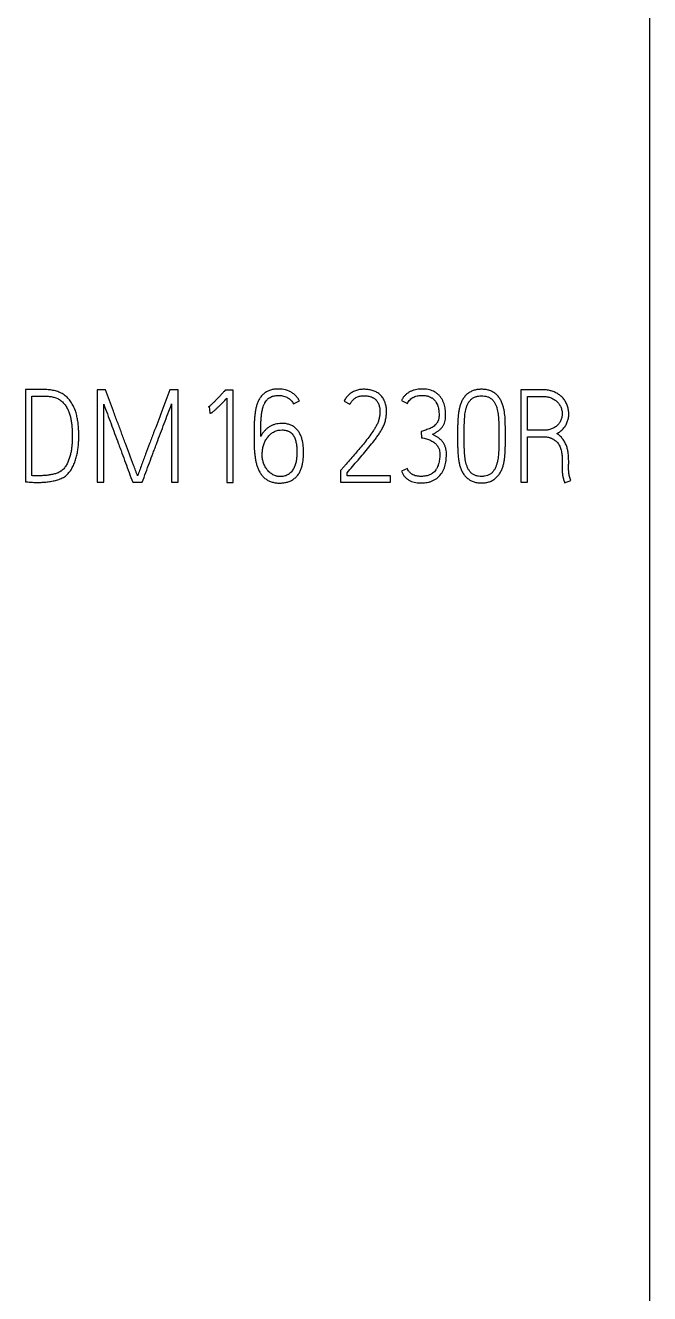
# Model space of a CAD drawing. Extents: x 0 to 420, y 0 to 297.
# Drawn here: x 147.18 to 160.67, y 183.81 to 211.23 of the extents above; entities that cross this region are included whole.
import ezdxf

# ---------------------------------------------------------------- set-up
doc = ezdxf.new("R2010")
doc.units = 0
doc.header["$LTSCALE"] = 23.1
doc.layers.add('10000_FRONT', color=7, linetype='CONTINUOUS')
doc.layers.add('10500_FRONT_LABELING', color=7, linetype='CONTINUOUS')

msp = doc.modelspace()

# ---------------------------------------------------------------- linework, layer by layer
at = {"layer": '10000_FRONT', "color": 7, "linetype": 'CONTINUOUS'}
msp.add_line((160.667, 238.654), (160.667, 148.654), dxfattribs=at)
at = {"layer": '10500_FRONT_LABELING', "color": 7, "linetype": 'CONTINUOUS'}
for p, q in [((147.484, 203.362), (147.175, 203.359)), ((147.175, 203.359), (147.175, 201.367)), ((147.318, 201.498), (147.318, 203.218)), ((147.318, 203.218), (147.54, 203.218)), ((148.728, 203.354), (148.728, 201.354)), ((148.907, 203.354), (148.728, 203.354)), ((150.479, 203.354), (150.297, 203.354)), ((150.479, 201.354), (150.479, 203.354)), ((151.49, 203.342), (151.47, 203.32)), ((151.667, 203.342), (151.49, 203.342)), ((151.667, 201.351), (151.667, 203.342)), ((157.883, 203.354), (157.883, 201.354)), ((158.349, 203.354), (157.883, 203.354)), ((158.026, 202.48), (158.026, 203.212)), ((158.026, 203.212), (158.349, 203.212)), ((148.87, 201.354), (148.87, 203.043)), ((150.336, 203.048), (150.336, 201.354)), ((151.134, 202.985), (151.151, 202.99)), ((151.151, 202.99), (151.159, 202.849)), ((151.526, 203.17), (151.526, 201.351)), ((152.969, 203.048), (153.098, 203.115)), ((154.065, 203.107), (154.191, 203.043)), ((155.303, 203.121), (155.432, 203.057)), ((152.723, 202.627), (152.672, 202.624)), ((152.684, 202.483), (152.728, 202.485)), ((155.732, 202.455), (155.74, 202.316)), ((156.516, 202.366), (156.516, 202.336)), ((156.659, 202.336), (156.659, 202.366)), ((157.41, 202.366), (157.41, 202.336)), ((157.55, 202.336), (157.55, 202.366)), ((158.371, 202.48), (158.026, 202.48)), ((158.026, 201.354), (158.026, 202.338)), ((158.026, 202.338), (158.365, 202.338)), ((158.777, 201.839), (158.777, 201.664)), ((154.006, 201.628), (153.989, 201.609)), ((153.989, 201.609), (153.989, 201.354)), ((154.129, 201.492), (154.129, 201.559)), ((155.432, 201.65), (155.303, 201.592)), ((158.777, 201.664), (158.774, 201.639)), ((158.917, 201.756), (158.917, 201.811)), ((148.728, 201.354), (148.87, 201.354)), ((149.495, 201.354), (149.7, 201.354)), ((150.336, 201.354), (150.479, 201.354)), ((151.526, 201.351), (151.667, 201.351)), ((153.989, 201.354), (155.065, 201.354)), ((155.065, 201.492), (154.129, 201.492)), ((155.065, 201.354), (155.065, 201.492)), ((157.883, 201.354), (158.026, 201.354)), ((158.83, 201.34), (158.962, 201.39))]:
    msp.add_line(p, q, dxfattribs=at)
for points, knots in [([(147.175, 201.367), (147.193, 201.366), (147.21, 201.364), (147.245, 201.361), (147.263, 201.359), (147.297, 201.356), (147.315, 201.355), (147.35, 201.353), (147.367, 201.352), (147.419, 201.351), (147.454, 201.35), (147.506, 201.352), (147.523, 201.353), (147.558, 201.355), (147.575, 201.356), (147.627, 201.36), (147.661, 201.364), (147.73, 201.374), (147.765, 201.38), (147.816, 201.391), (147.833, 201.395), (147.867, 201.405), (147.884, 201.41), (147.917, 201.422), (147.934, 201.429), (147.966, 201.443), (147.981, 201.451), (148.012, 201.469), (148.027, 201.479), (148.055, 201.5), (148.068, 201.512), (148.106, 201.548), (148.128, 201.575), (148.158, 201.619), (148.168, 201.634), (148.186, 201.664), (148.194, 201.679), (148.218, 201.726), (148.232, 201.758), (148.256, 201.824), (148.267, 201.858), (148.285, 201.925), (148.293, 201.959), (148.306, 202.028), (148.311, 202.062), (148.32, 202.131), (148.323, 202.166), (148.328, 202.236), (148.329, 202.271), (148.33, 202.323), (148.33, 202.341), (148.329, 202.376), (148.329, 202.393), (148.328, 202.446), (148.327, 202.481), (148.323, 202.551), (148.32, 202.586), (148.312, 202.655), (148.307, 202.69), (148.298, 202.741), (148.294, 202.758), (148.286, 202.793), (148.282, 202.81), (148.274, 202.844), (148.269, 202.861), (148.258, 202.895), (148.253, 202.911), (148.24, 202.944), (148.233, 202.961), (148.219, 202.992), (148.203, 203.024), (148.185, 203.054), (148.166, 203.084), (148.156, 203.099), (148.135, 203.127), (148.124, 203.141), (148.1, 203.167), (148.088, 203.179), (148.063, 203.204), (148.05, 203.215), (148.022, 203.237), (148.008, 203.248), (147.963, 203.276), (147.931, 203.291), (147.882, 203.311), (147.866, 203.316), (147.832, 203.327), (147.815, 203.332), (147.78, 203.34), (147.763, 203.343), (147.728, 203.349), (147.711, 203.351), (147.659, 203.356), (147.624, 203.358), (147.571, 203.36), (147.554, 203.361), (147.519, 203.362), (147.501, 203.362), (147.484, 203.362)], [0, 0, 0, 0, 0.015625, 0.015625, 0.03125, 0.03125, 0.046875, 0.046875, 0.0625, 0.0625, 0.09375, 0.09375, 0.109375, 0.109375, 0.125, 0.125, 0.15625, 0.15625, 0.1875, 0.1875, 0.203125, 0.203125, 0.21875, 0.21875, 0.234375, 0.234375, 0.25, 0.25, 0.265625, 0.265625, 0.28125, 0.28125, 0.3125, 0.3125, 0.328125, 0.328125, 0.34375, 0.34375, 0.375, 0.375, 0.40625, 0.40625, 0.4375, 0.4375, 0.46875, 0.46875, 0.5, 0.5, 0.53125, 0.53125, 0.546875, 0.546875, 0.5625, 0.5625, 0.59375, 0.59375, 0.625, 0.625, 0.65625, 0.65625, 0.671875, 0.671875, 0.6875, 0.6875, 0.703125, 0.703125, 0.71875, 0.71875, 0.734375, 0.734375, 0.75, 0.765625, 0.765625, 0.78125, 0.78125, 0.796875, 0.796875, 0.8125, 0.8125, 0.828125, 0.828125, 0.84375, 0.84375, 0.875, 0.875, 0.890625, 0.890625, 0.90625, 0.90625, 0.921875, 0.921875, 0.9375, 0.9375, 0.96875, 0.96875, 0.984375, 0.984375, 1, 1, 1, 1]), ([(147.54, 203.218), (147.568, 203.218), (147.597, 203.217), (147.653, 203.214), (147.682, 203.212), (147.724, 203.207), (147.738, 203.204), (147.766, 203.199), (147.78, 203.196), (147.807, 203.188), (147.821, 203.183), (147.848, 203.173), (147.861, 203.168), (147.887, 203.156), (147.899, 203.149), (147.924, 203.134), (147.936, 203.126), (147.97, 203.1), (147.991, 203.081), (148.019, 203.048), (148.027, 203.037), (148.044, 203.014), (148.052, 203.002), (148.074, 202.965), (148.088, 202.94), (148.111, 202.888), (148.121, 202.861), (148.134, 202.821), (148.138, 202.807), (148.146, 202.779), (148.149, 202.765), (148.159, 202.724), (148.164, 202.696), (148.173, 202.64), (148.176, 202.612), (148.181, 202.556), (148.183, 202.528), (148.186, 202.472), (148.187, 202.443), (148.189, 202.387), (148.19, 202.358), (148.19, 202.302), (148.189, 202.273), (148.187, 202.217), (148.185, 202.189), (148.18, 202.133), (148.177, 202.105), (148.169, 202.049), (148.164, 202.021), (148.152, 201.966), (148.145, 201.938), (148.122, 201.856), (148.102, 201.803), (148.062, 201.727), (148.047, 201.703), (148.014, 201.658), (147.995, 201.637), (147.969, 201.613), (147.963, 201.608), (147.952, 201.599), (147.934, 201.587), (147.916, 201.576), (147.891, 201.563), (147.878, 201.558), (147.851, 201.548), (147.837, 201.544), (147.81, 201.536), (147.796, 201.532), (147.769, 201.526), (147.755, 201.523), (147.714, 201.514), (147.658, 201.505), (147.602, 201.5), (147.559, 201.498), (147.545, 201.497), (147.517, 201.496), (147.503, 201.496), (147.46, 201.495), (147.432, 201.495), (147.389, 201.495), (147.375, 201.495), (147.347, 201.496), (147.333, 201.496), (147.318, 201.498)], [0, 0, 0, 0, 0.03125, 0.03125, 0.0625, 0.0625, 0.078125, 0.078125, 0.09375, 0.09375, 0.109375, 0.109375, 0.125, 0.125, 0.140625, 0.140625, 0.15625, 0.15625, 0.1875, 0.1875, 0.203125, 0.203125, 0.21875, 0.21875, 0.25, 0.25, 0.28125, 0.28125, 0.296875, 0.296875, 0.3125, 0.3125, 0.34375, 0.34375, 0.375, 0.375, 0.40625, 0.40625, 0.4375, 0.4375, 0.46875, 0.46875, 0.5, 0.5, 0.53125, 0.53125, 0.5625, 0.5625, 0.59375, 0.59375, 0.625, 0.625, 0.6875, 0.6875, 0.71875, 0.71875, 0.75, 0.75, 0.757812, 0.757812, 0.765625, 0.78125, 0.78125, 0.796875, 0.796875, 0.8125, 0.8125, 0.828125, 0.828125, 0.84375, 0.84375, 0.875, 0.90625, 0.90625, 0.921875, 0.921875, 0.9375, 0.9375, 0.96875, 0.96875, 0.984375, 0.984375, 1, 1, 1, 1]), ([(149.602, 201.495), (149.593, 201.514), (149.586, 201.533), (149.571, 201.572), (149.563, 201.591), (149.541, 201.649), (149.527, 201.688), (149.483, 201.804), (149.453, 201.881), (149.395, 202.036), (149.366, 202.113), (149.323, 202.229), (149.309, 202.268), (149.281, 202.346), (149.267, 202.385), (149.239, 202.463), (149.224, 202.501), (149.196, 202.579), (149.181, 202.617), (149.152, 202.695), (149.137, 202.734), (149.108, 202.811), (149.036, 203.005), (148.965, 203.199), (148.907, 203.354)], [0, 0, 0, 0, 0.03125, 0.03125, 0.0625, 0.0625, 0.125, 0.125, 0.25, 0.25, 0.375, 0.375, 0.4375, 0.4375, 0.5, 0.5, 0.5625, 0.5625, 0.625, 0.625, 0.6875, 0.6875, 0.75, 1, 1, 1, 1]), ([(150.297, 203.354), (150.239, 203.199), (150.181, 203.044), (150.094, 202.811), (150.065, 202.734), (150.006, 202.579), (149.977, 202.502), (149.933, 202.386), (149.919, 202.347), (149.89, 202.27), (149.876, 202.231), (149.832, 202.115), (149.803, 202.038), (149.76, 201.921), (149.745, 201.883), (149.716, 201.805), (149.701, 201.767), (149.672, 201.689), (149.658, 201.651), (149.637, 201.592), (149.63, 201.573), (149.616, 201.534), (149.608, 201.515), (149.602, 201.495)], [0, 0, 0, 0, 0.25, 0.25, 0.375, 0.375, 0.5, 0.5, 0.5625, 0.5625, 0.625, 0.625, 0.75, 0.75, 0.8125, 0.8125, 0.875, 0.875, 0.9375, 0.9375, 0.96875, 0.96875, 1, 1, 1, 1]), ([(151.47, 203.32), (151.457, 203.305), (151.444, 203.291), (151.417, 203.262), (151.403, 203.247), (151.363, 203.204), (151.336, 203.175), (151.295, 203.132), (151.281, 203.118), (151.253, 203.089), (151.239, 203.075), (151.21, 203.048), (151.196, 203.035), (151.173, 203.015), (151.166, 203.009), (151.151, 202.996), (151.143, 202.99), (151.134, 202.985)], [0, 0, 0, 0, 0.125, 0.125, 0.25, 0.25, 0.5, 0.5, 0.625, 0.625, 0.75, 0.75, 0.875, 0.875, 0.9375, 0.9375, 1, 1, 1, 1]), ([(153.098, 203.115), (153.086, 203.138), (153.072, 203.16), (153.041, 203.202), (153.023, 203.221), (152.985, 203.257), (152.965, 203.273), (152.921, 203.302), (152.898, 203.314), (152.826, 203.346), (152.776, 203.36), (152.698, 203.369), (152.672, 203.37), (152.62, 203.37), (152.594, 203.369), (152.556, 203.365), (152.543, 203.363), (152.517, 203.358), (152.504, 203.355), (152.466, 203.345), (152.442, 203.337), (152.406, 203.32), (152.395, 203.314), (152.372, 203.301), (152.361, 203.294), (152.329, 203.271), (152.31, 203.254), (152.283, 203.225), (152.275, 203.215), (152.258, 203.194), (152.251, 203.184), (152.23, 203.151), (152.217, 203.128), (152.201, 203.093), (152.196, 203.081), (152.187, 203.056), (152.183, 203.044), (152.171, 203.006), (152.164, 202.981), (152.153, 202.931), (152.148, 202.905), (152.14, 202.854), (152.136, 202.829), (152.131, 202.778), (152.128, 202.752), (152.125, 202.7), (152.123, 202.674), (152.121, 202.623), (152.12, 202.597), (152.119, 202.545), (152.119, 202.519), (152.118, 202.441), (152.118, 202.389), (152.118, 202.285), (152.118, 202.234), (152.12, 202.156), (152.12, 202.13), (152.122, 202.078), (152.124, 202.052), (152.128, 202.001), (152.13, 201.975), (152.136, 201.923), (152.14, 201.898), (152.146, 201.859), (152.148, 201.846), (152.153, 201.82), (152.156, 201.807), (152.165, 201.769), (152.172, 201.744), (152.187, 201.694), (152.195, 201.669), (152.21, 201.633), (152.216, 201.621), (152.227, 201.597), (152.233, 201.585), (152.253, 201.551), (152.268, 201.53), (152.292, 201.499), (152.301, 201.489), (152.319, 201.47), (152.328, 201.46), (152.358, 201.434), (152.379, 201.419), (152.412, 201.399), (152.424, 201.392), (152.447, 201.38), (152.459, 201.375), (152.496, 201.361), (152.521, 201.354), (152.56, 201.346), (152.573, 201.344), (152.599, 201.341), (152.612, 201.339), (152.651, 201.337), (152.678, 201.336), (152.73, 201.339), (152.755, 201.341), (152.794, 201.348), (152.807, 201.35), (152.833, 201.357), (152.845, 201.36), (152.883, 201.373), (152.907, 201.383), (152.942, 201.402), (152.953, 201.409), (152.975, 201.424), (152.985, 201.432), (153.016, 201.457), (153.034, 201.475), (153.06, 201.505), (153.068, 201.516), (153.083, 201.538), (153.09, 201.549), (153.11, 201.583), (153.121, 201.607), (153.135, 201.643), (153.14, 201.656), (153.148, 201.681), (153.152, 201.694), (153.162, 201.732), (153.167, 201.757), (153.18, 201.835), (153.185, 201.887), (153.188, 201.965), (153.188, 201.992), (153.187, 202.044), (153.186, 202.07), (153.181, 202.148), (153.174, 202.2), (153.157, 202.277), (153.15, 202.302), (153.133, 202.352), (153.122, 202.376), (153.104, 202.412), (153.098, 202.423), (153.084, 202.445), (153.076, 202.457), (153.052, 202.488), (153.035, 202.508), (153.006, 202.534), (152.995, 202.543), (152.974, 202.558), (152.963, 202.566), (152.928, 202.585), (152.904, 202.596), (152.867, 202.608), (152.854, 202.611), (152.828, 202.617), (152.815, 202.62), (152.776, 202.626), (152.749, 202.628), (152.723, 202.627)], [0, 0, 0, 0, 0.015625, 0.015625, 0.03125, 0.03125, 0.046875, 0.046875, 0.0625, 0.0625, 0.09375, 0.09375, 0.109375, 0.109375, 0.125, 0.125, 0.132812, 0.132812, 0.140625, 0.140625, 0.15625, 0.15625, 0.164062, 0.164062, 0.171875, 0.171875, 0.1875, 0.1875, 0.195312, 0.195312, 0.203125, 0.203125, 0.21875, 0.21875, 0.226562, 0.226562, 0.234375, 0.234375, 0.25, 0.25, 0.265625, 0.265625, 0.28125, 0.28125, 0.296875, 0.296875, 0.3125, 0.3125, 0.328125, 0.328125, 0.34375, 0.34375, 0.375, 0.375, 0.40625, 0.40625, 0.421875, 0.421875, 0.4375, 0.4375, 0.453125, 0.453125, 0.46875, 0.46875, 0.476562, 0.476562, 0.484375, 0.484375, 0.5, 0.5, 0.515625, 0.515625, 0.523438, 0.523438, 0.53125, 0.53125, 0.546875, 0.546875, 0.554688, 0.554688, 0.5625, 0.5625, 0.578125, 0.578125, 0.585938, 0.585938, 0.59375, 0.59375, 0.609375, 0.609375, 0.617188, 0.617188, 0.625, 0.625, 0.640625, 0.640625, 0.65625, 0.65625, 0.664062, 0.664062, 0.671875, 0.671875, 0.6875, 0.6875, 0.695312, 0.695312, 0.703125, 0.703125, 0.71875, 0.71875, 0.726562, 0.726562, 0.734375, 0.734375, 0.75, 0.75, 0.757812, 0.757812, 0.765625, 0.765625, 0.78125, 0.78125, 0.8125, 0.8125, 0.828125, 0.828125, 0.84375, 0.84375, 0.875, 0.875, 0.890625, 0.890625, 0.90625, 0.90625, 0.914062, 0.914062, 0.921875, 0.921875, 0.9375, 0.9375, 0.945312, 0.945312, 0.953125, 0.953125, 0.96875, 0.96875, 0.976562, 0.976562, 0.984375, 0.984375, 1, 1, 1, 1]), ([(152.261, 202.347), (152.26, 202.408), (152.261, 202.47), (152.263, 202.562), (152.264, 202.593), (152.267, 202.655), (152.268, 202.685), (152.272, 202.747), (152.274, 202.778), (152.282, 202.839), (152.287, 202.87), (152.299, 202.93), (152.306, 202.96), (152.321, 203.003), (152.326, 203.018), (152.335, 203.039), (152.338, 203.046), (152.345, 203.06), (152.349, 203.067), (152.36, 203.087), (152.373, 203.107), (152.387, 203.125), (152.398, 203.137), (152.403, 203.143), (152.419, 203.159), (152.431, 203.169), (152.457, 203.187), (152.47, 203.194), (152.491, 203.204), (152.499, 203.207), (152.513, 203.212), (152.521, 203.215), (152.543, 203.221), (152.558, 203.224), (152.589, 203.229), (152.604, 203.23), (152.635, 203.232), (152.651, 203.232), (152.681, 203.231), (152.697, 203.229), (152.727, 203.225), (152.742, 203.222), (152.788, 203.21), (152.817, 203.198), (152.857, 203.175), (152.87, 203.166), (152.894, 203.147), (152.906, 203.136), (152.927, 203.114), (152.937, 203.102), (152.954, 203.076), (152.962, 203.062), (152.969, 203.048)], [0, 0, 0, 0, 0.125, 0.125, 0.1875, 0.1875, 0.25, 0.25, 0.3125, 0.3125, 0.375, 0.375, 0.4375, 0.4375, 0.46875, 0.46875, 0.484375, 0.484375, 0.5, 0.5, 0.53125, 0.546875, 0.546875, 0.5625, 0.5625, 0.59375, 0.59375, 0.625, 0.625, 0.640625, 0.640625, 0.65625, 0.65625, 0.6875, 0.6875, 0.71875, 0.71875, 0.75, 0.75, 0.78125, 0.78125, 0.8125, 0.8125, 0.875, 0.875, 0.90625, 0.90625, 0.9375, 0.9375, 0.96875, 0.96875, 1, 1, 1, 1]), ([(154.191, 203.043), (154.202, 203.067), (154.216, 203.088), (154.24, 203.118), (154.249, 203.128), (154.268, 203.146), (154.287, 203.163), (154.309, 203.177), (154.331, 203.19), (154.343, 203.196), (154.379, 203.211), (154.404, 203.217), (154.442, 203.223), (154.455, 203.224), (154.481, 203.226), (154.494, 203.226), (154.532, 203.226), (154.558, 203.223), (154.596, 203.217), (154.608, 203.214), (154.633, 203.207), (154.646, 203.203), (154.67, 203.193), (154.681, 203.188), (154.698, 203.178), (154.704, 203.175), (154.715, 203.167), (154.72, 203.164), (154.735, 203.152), (154.745, 203.143), (154.758, 203.129), (154.762, 203.125), (154.771, 203.115), (154.775, 203.109), (154.786, 203.093), (154.792, 203.082), (154.804, 203.059), (154.81, 203.047), (154.819, 203.023), (154.822, 203.011), (154.828, 202.985), (154.831, 202.973), (154.834, 202.947), (154.836, 202.935), (154.838, 202.909), (154.838, 202.896), (154.838, 202.857), (154.836, 202.831), (154.83, 202.78), (154.825, 202.755), (154.816, 202.718), (154.813, 202.705), (154.806, 202.68), (154.802, 202.668), (154.788, 202.632), (154.778, 202.609), (154.754, 202.563), (154.742, 202.541), (154.715, 202.498), (154.701, 202.476), (154.658, 202.413), (154.628, 202.371), (154.567, 202.289), (154.536, 202.249), (154.472, 202.169), (154.439, 202.13), (154.373, 202.052), (154.34, 202.014), (154.274, 201.936), (154.241, 201.897), (154.174, 201.82), (154.14, 201.782), (154.09, 201.724), (154.073, 201.705), (154.04, 201.667), (154.023, 201.647), (154.006, 201.628)], [0, 0, 0, 0, 0.03125, 0.03125, 0.046875, 0.046875, 0.0625, 0.078125, 0.078125, 0.09375, 0.09375, 0.125, 0.125, 0.140625, 0.140625, 0.15625, 0.15625, 0.1875, 0.1875, 0.203125, 0.203125, 0.21875, 0.21875, 0.234375, 0.234375, 0.242188, 0.242188, 0.25, 0.25, 0.265625, 0.265625, 0.273438, 0.273438, 0.28125, 0.28125, 0.296875, 0.296875, 0.3125, 0.3125, 0.328125, 0.328125, 0.34375, 0.34375, 0.359375, 0.359375, 0.375, 0.375, 0.40625, 0.40625, 0.4375, 0.4375, 0.453125, 0.453125, 0.46875, 0.46875, 0.5, 0.5, 0.53125, 0.53125, 0.5625, 0.5625, 0.625, 0.625, 0.6875, 0.6875, 0.75, 0.75, 0.8125, 0.8125, 0.875, 0.875, 0.9375, 0.9375, 0.96875, 0.96875, 1, 1, 1, 1]), ([(154.129, 201.559), (154.168, 201.605), (154.208, 201.651), (154.286, 201.743), (154.326, 201.789), (154.405, 201.88), (154.444, 201.926), (154.522, 202.018), (154.561, 202.065), (154.638, 202.158), (154.676, 202.205), (154.731, 202.277), (154.749, 202.302), (154.785, 202.351), (154.802, 202.375), (154.836, 202.426), (154.852, 202.452), (154.883, 202.504), (154.897, 202.53), (154.916, 202.571), (154.922, 202.585), (154.934, 202.613), (154.939, 202.628), (154.948, 202.656), (154.953, 202.671), (154.96, 202.701), (154.964, 202.715), (154.972, 202.76), (154.976, 202.79), (154.981, 202.85), (154.982, 202.88), (154.98, 202.926), (154.978, 202.941), (154.975, 202.972), (154.973, 202.987), (154.964, 203.032), (154.957, 203.061), (154.944, 203.097), (154.941, 203.104), (154.934, 203.118), (154.931, 203.125), (154.921, 203.146), (154.913, 203.159), (154.897, 203.184), (154.888, 203.196), (154.873, 203.213), (154.868, 203.219), (154.857, 203.23), (154.852, 203.236), (154.836, 203.252), (154.824, 203.262), (154.8, 203.28), (154.788, 203.289), (154.761, 203.304), (154.748, 203.31), (154.72, 203.323), (154.705, 203.328), (154.662, 203.343), (154.633, 203.351), (154.588, 203.359), (154.573, 203.361), (154.543, 203.363), (154.528, 203.364), (154.482, 203.365), (154.451, 203.364), (154.406, 203.359), (154.391, 203.356), (154.361, 203.35), (154.346, 203.346), (154.302, 203.333), (154.275, 203.321), (154.235, 203.298), (154.222, 203.29), (154.197, 203.272), (154.173, 203.253), (154.151, 203.232), (154.131, 203.209), (154.121, 203.198), (154.093, 203.161), (154.078, 203.135), (154.065, 203.107)], [0, 0, 0, 0, 0.0625, 0.0625, 0.125, 0.125, 0.1875, 0.1875, 0.25, 0.25, 0.3125, 0.3125, 0.34375, 0.34375, 0.375, 0.375, 0.40625, 0.40625, 0.4375, 0.4375, 0.453125, 0.453125, 0.46875, 0.46875, 0.484375, 0.484375, 0.5, 0.5, 0.53125, 0.53125, 0.5625, 0.5625, 0.578125, 0.578125, 0.59375, 0.59375, 0.625, 0.625, 0.632812, 0.632812, 0.640625, 0.640625, 0.65625, 0.65625, 0.671875, 0.671875, 0.679688, 0.679688, 0.6875, 0.6875, 0.703125, 0.703125, 0.71875, 0.71875, 0.734375, 0.734375, 0.75, 0.75, 0.78125, 0.78125, 0.796875, 0.796875, 0.8125, 0.8125, 0.84375, 0.84375, 0.859375, 0.859375, 0.875, 0.875, 0.90625, 0.90625, 0.921875, 0.921875, 0.9375, 0.953125, 0.953125, 0.96875, 0.96875, 1, 1, 1, 1]), ([(155.973, 202.391), (155.991, 202.4), (156.009, 202.409), (156.043, 202.429), (156.061, 202.439), (156.086, 202.456), (156.094, 202.462), (156.11, 202.474), (156.118, 202.48), (156.133, 202.493), (156.14, 202.5), (156.155, 202.514), (156.162, 202.522), (156.182, 202.545), (156.194, 202.561), (156.209, 202.588), (156.214, 202.596), (156.223, 202.615), (156.227, 202.624), (156.239, 202.652), (156.244, 202.672), (156.253, 202.712), (156.255, 202.732), (156.258, 202.772), (156.259, 202.793), (156.258, 202.833), (156.258, 202.853), (156.253, 202.914), (156.248, 202.954), (156.235, 203.013), (156.229, 203.033), (156.217, 203.072), (156.209, 203.09), (156.193, 203.127), (156.183, 203.145), (156.161, 203.18), (156.149, 203.196), (156.124, 203.227), (156.103, 203.249), (156.079, 203.269), (156.063, 203.281), (156.055, 203.287), (156.012, 203.315), (155.975, 203.332), (155.917, 203.35), (155.897, 203.355), (155.857, 203.363), (155.817, 203.368), (155.777, 203.37), (155.736, 203.37), (155.716, 203.37), (155.655, 203.366), (155.615, 203.359), (155.567, 203.345), (155.557, 203.342), (155.538, 203.335), (155.528, 203.331), (155.5, 203.319), (155.464, 203.3), (155.431, 203.277), (155.407, 203.258), (155.399, 203.251), (155.384, 203.237), (155.377, 203.23), (155.357, 203.207), (155.344, 203.191), (155.322, 203.157), (155.312, 203.139), (155.303, 203.121)], [0, 0, 0, 0, 0.03125, 0.03125, 0.0625, 0.0625, 0.078125, 0.078125, 0.09375, 0.09375, 0.109375, 0.109375, 0.125, 0.125, 0.15625, 0.15625, 0.171875, 0.171875, 0.1875, 0.1875, 0.21875, 0.21875, 0.25, 0.25, 0.28125, 0.28125, 0.3125, 0.3125, 0.375, 0.375, 0.40625, 0.40625, 0.4375, 0.4375, 0.46875, 0.46875, 0.5, 0.5, 0.53125, 0.546875, 0.546875, 0.5625, 0.5625, 0.625, 0.625, 0.65625, 0.65625, 0.6875, 0.71875, 0.71875, 0.75, 0.75, 0.8125, 0.8125, 0.828125, 0.828125, 0.84375, 0.84375, 0.875, 0.90625, 0.90625, 0.921875, 0.921875, 0.9375, 0.9375, 0.96875, 0.96875, 1, 1, 1, 1]), ([(155.432, 203.057), (155.44, 203.072), (155.448, 203.086), (155.466, 203.113), (155.477, 203.126), (155.5, 203.15), (155.513, 203.161), (155.533, 203.175), (155.54, 203.18), (155.554, 203.188), (155.561, 203.192), (155.584, 203.203), (155.6, 203.209), (155.632, 203.218), (155.648, 203.222), (155.68, 203.227), (155.697, 203.229), (155.73, 203.231), (155.747, 203.232), (155.797, 203.231), (155.83, 203.228), (155.87, 203.218), (155.878, 203.216), (155.894, 203.211), (155.902, 203.208), (155.925, 203.199), (155.94, 203.192), (155.962, 203.179), (155.969, 203.174), (155.982, 203.164), (155.988, 203.159), (156.007, 203.142), (156.018, 203.13), (156.034, 203.11), (156.039, 203.103), (156.048, 203.09), (156.053, 203.082), (156.065, 203.061), (156.073, 203.046), (156.083, 203.023), (156.086, 203.015), (156.091, 202.999), (156.099, 202.975), (156.108, 202.935), (156.112, 202.902), (156.114, 202.869), (156.115, 202.852), (156.116, 202.819), (156.116, 202.802), (156.115, 202.769), (156.113, 202.753), (156.109, 202.728), (156.107, 202.72), (156.103, 202.704), (156.101, 202.696), (156.092, 202.672), (156.084, 202.657), (156.071, 202.636), (156.066, 202.629), (156.056, 202.616), (156.05, 202.61), (156.034, 202.591), (156.022, 202.579), (155.995, 202.559), (155.981, 202.549), (155.953, 202.532), (155.938, 202.525), (155.908, 202.511), (155.892, 202.505), (155.86, 202.494), (155.844, 202.489), (155.796, 202.474), (155.764, 202.464), (155.732, 202.455)], [0, 0, 0, 0, 0.03125, 0.03125, 0.0625, 0.0625, 0.09375, 0.09375, 0.109375, 0.109375, 0.125, 0.125, 0.15625, 0.15625, 0.1875, 0.1875, 0.21875, 0.21875, 0.25, 0.25, 0.3125, 0.3125, 0.328125, 0.328125, 0.34375, 0.34375, 0.375, 0.375, 0.390625, 0.390625, 0.40625, 0.40625, 0.4375, 0.4375, 0.453125, 0.453125, 0.46875, 0.46875, 0.5, 0.5, 0.515625, 0.515625, 0.53125, 0.5625, 0.59375, 0.59375, 0.625, 0.625, 0.65625, 0.65625, 0.6875, 0.6875, 0.703125, 0.703125, 0.71875, 0.71875, 0.75, 0.75, 0.765625, 0.765625, 0.78125, 0.78125, 0.8125, 0.8125, 0.84375, 0.84375, 0.875, 0.875, 0.90625, 0.90625, 0.9375, 0.9375, 1, 1, 1, 1]), ([(157.55, 202.366), (157.55, 202.419), (157.55, 202.472), (157.549, 202.551), (157.548, 202.578), (157.548, 202.631), (157.547, 202.657), (157.544, 202.737), (157.54, 202.789), (157.53, 202.868), (157.526, 202.894), (157.516, 202.946), (157.509, 202.972), (157.494, 203.024), (157.486, 203.05), (157.466, 203.1), (157.454, 203.124), (157.433, 203.159), (157.426, 203.17), (157.41, 203.192), (157.402, 203.202), (157.376, 203.233), (157.357, 203.252), (157.325, 203.277), (157.314, 203.285), (157.292, 203.3), (157.28, 203.307), (157.245, 203.325), (157.22, 203.335), (157.181, 203.347), (157.168, 203.35), (157.142, 203.356), (157.128, 203.358), (157.088, 203.363), (157.062, 203.365), (157.008, 203.365), (156.981, 203.363), (156.928, 203.356), (156.901, 203.351), (156.863, 203.339), (156.85, 203.335), (156.825, 203.325), (156.813, 203.319), (156.777, 203.301), (156.755, 203.286), (156.723, 203.261), (156.713, 203.251), (156.694, 203.233), (156.685, 203.223), (156.667, 203.202), (156.659, 203.192), (156.643, 203.17), (156.636, 203.159), (156.615, 203.124), (156.603, 203.1), (156.583, 203.05), (156.575, 203.025), (156.56, 202.974), (156.553, 202.947), (156.542, 202.895), (156.538, 202.869), (156.527, 202.79), (156.523, 202.737), (156.519, 202.658), (156.519, 202.631), (156.518, 202.578), (156.517, 202.552), (156.517, 202.472), (156.516, 202.419), (156.516, 202.366)], [0, 0, 0, 0, 0.0625, 0.0625, 0.09375, 0.09375, 0.125, 0.125, 0.1875, 0.1875, 0.21875, 0.21875, 0.25, 0.25, 0.28125, 0.28125, 0.3125, 0.3125, 0.328125, 0.328125, 0.34375, 0.34375, 0.375, 0.375, 0.390625, 0.390625, 0.40625, 0.40625, 0.4375, 0.4375, 0.453125, 0.453125, 0.46875, 0.46875, 0.5, 0.5, 0.53125, 0.53125, 0.5625, 0.5625, 0.578125, 0.578125, 0.59375, 0.59375, 0.625, 0.625, 0.640625, 0.640625, 0.65625, 0.65625, 0.671875, 0.671875, 0.6875, 0.6875, 0.71875, 0.71875, 0.75, 0.75, 0.78125, 0.78125, 0.8125, 0.8125, 0.875, 0.875, 0.90625, 0.90625, 0.9375, 0.9375, 1, 1, 1, 1]), ([(156.659, 202.366), (156.659, 202.41), (156.659, 202.454), (156.66, 202.542), (156.661, 202.586), (156.663, 202.651), (156.664, 202.673), (156.666, 202.717), (156.668, 202.739), (156.672, 202.783), (156.674, 202.805), (156.679, 202.848), (156.683, 202.87), (156.691, 202.913), (156.696, 202.934), (156.707, 202.976), (156.714, 202.997), (156.727, 203.028), (156.731, 203.038), (156.741, 203.058), (156.746, 203.067), (156.758, 203.086), (156.764, 203.095), (156.778, 203.113), (156.785, 203.121), (156.8, 203.138), (156.807, 203.146), (156.824, 203.16), (156.833, 203.167), (156.851, 203.179), (156.86, 203.185), (156.88, 203.195), (156.89, 203.199), (156.922, 203.21), (156.943, 203.215), (156.988, 203.222), (157.01, 203.223), (157.054, 203.223), (157.076, 203.222), (157.119, 203.216), (157.141, 203.211), (157.173, 203.201), (157.183, 203.197), (157.203, 203.187), (157.213, 203.182), (157.241, 203.164), (157.258, 203.15), (157.281, 203.125), (157.288, 203.116), (157.301, 203.098), (157.307, 203.089), (157.325, 203.061), (157.335, 203.041), (157.348, 203.011), (157.352, 203), (157.359, 202.979), (157.363, 202.969), (157.372, 202.937), (157.377, 202.916), (157.386, 202.872), (157.389, 202.851), (157.395, 202.807), (157.397, 202.785), (157.401, 202.741), (157.403, 202.719), (157.405, 202.675), (157.406, 202.653), (157.408, 202.587), (157.409, 202.543), (157.41, 202.454), (157.41, 202.41), (157.41, 202.366)], [0, 0, 0, 0, 0.0625, 0.0625, 0.125, 0.125, 0.15625, 0.15625, 0.1875, 0.1875, 0.21875, 0.21875, 0.25, 0.25, 0.28125, 0.28125, 0.3125, 0.3125, 0.328125, 0.328125, 0.34375, 0.34375, 0.359375, 0.359375, 0.375, 0.375, 0.390625, 0.390625, 0.40625, 0.40625, 0.421875, 0.421875, 0.4375, 0.4375, 0.46875, 0.46875, 0.5, 0.5, 0.53125, 0.53125, 0.5625, 0.5625, 0.578125, 0.578125, 0.59375, 0.59375, 0.625, 0.625, 0.640625, 0.640625, 0.65625, 0.65625, 0.6875, 0.6875, 0.703125, 0.703125, 0.71875, 0.71875, 0.75, 0.75, 0.78125, 0.78125, 0.8125, 0.8125, 0.84375, 0.84375, 0.875, 0.875, 0.9375, 0.9375, 1, 1, 1, 1]), ([(158.66, 202.408), (158.685, 202.421), (158.71, 202.436), (158.745, 202.462), (158.756, 202.471), (158.778, 202.49), (158.789, 202.501), (158.818, 202.533), (158.835, 202.556), (158.857, 202.593), (158.864, 202.606), (158.876, 202.632), (158.882, 202.646), (158.898, 202.686), (158.906, 202.714), (158.914, 202.757), (158.916, 202.771), (158.919, 202.8), (158.92, 202.815), (158.92, 202.858), (158.918, 202.887), (158.911, 202.93), (158.908, 202.944), (158.901, 202.972), (158.897, 202.986), (158.884, 203.027), (158.872, 203.054), (158.852, 203.092), (158.844, 203.105), (158.828, 203.129), (158.819, 203.141), (158.793, 203.175), (158.773, 203.196), (158.74, 203.224), (158.729, 203.234), (158.705, 203.251), (158.693, 203.259), (158.656, 203.282), (158.631, 203.295), (158.59, 203.312), (158.577, 203.317), (158.549, 203.326), (158.535, 203.33), (158.493, 203.341), (158.465, 203.346), (158.421, 203.351), (158.407, 203.352), (158.378, 203.353), (158.363, 203.354), (158.349, 203.354)], [0, 0, 0, 0, 0.0625, 0.0625, 0.09375, 0.09375, 0.125, 0.125, 0.1875, 0.1875, 0.21875, 0.21875, 0.25, 0.25, 0.3125, 0.3125, 0.34375, 0.34375, 0.375, 0.375, 0.4375, 0.4375, 0.46875, 0.46875, 0.5, 0.5, 0.5625, 0.5625, 0.59375, 0.59375, 0.625, 0.625, 0.6875, 0.6875, 0.71875, 0.71875, 0.75, 0.75, 0.8125, 0.8125, 0.84375, 0.84375, 0.875, 0.875, 0.9375, 0.9375, 0.96875, 0.96875, 1, 1, 1, 1]), ([(158.349, 203.212), (158.375, 203.212), (158.4, 203.211), (158.452, 203.204), (158.477, 203.199), (158.527, 203.183), (158.551, 203.173), (158.585, 203.155), (158.596, 203.148), (158.618, 203.134), (158.629, 203.127), (158.66, 203.103), (158.679, 203.085), (158.704, 203.055), (158.711, 203.045), (158.726, 203.023), (158.732, 203.012), (158.75, 202.977), (158.759, 202.953), (158.772, 202.902), (158.776, 202.877), (158.777, 202.838), (158.777, 202.825), (158.776, 202.799), (158.774, 202.786), (158.77, 202.76), (158.767, 202.748), (158.76, 202.723), (158.756, 202.711), (158.746, 202.686), (158.741, 202.675), (158.728, 202.652), (158.721, 202.641), (158.706, 202.621), (158.698, 202.611), (158.68, 202.592), (158.671, 202.582), (158.641, 202.557), (158.62, 202.543), (158.585, 202.525), (158.573, 202.519), (158.549, 202.509), (158.537, 202.505), (158.513, 202.497), (158.5, 202.494), (158.474, 202.488), (158.462, 202.486), (158.423, 202.481), (158.397, 202.48), (158.371, 202.48)], [0, 0, 0, 0, 0.0625, 0.0625, 0.125, 0.125, 0.1875, 0.1875, 0.21875, 0.21875, 0.25, 0.25, 0.3125, 0.3125, 0.34375, 0.34375, 0.375, 0.375, 0.4375, 0.4375, 0.5, 0.5, 0.53125, 0.53125, 0.5625, 0.5625, 0.59375, 0.59375, 0.625, 0.625, 0.65625, 0.65625, 0.6875, 0.6875, 0.71875, 0.71875, 0.75, 0.75, 0.8125, 0.8125, 0.84375, 0.84375, 0.875, 0.875, 0.90625, 0.90625, 0.9375, 0.9375, 1, 1, 1, 1]), ([(148.87, 203.043), (148.895, 202.972), (148.922, 202.902), (148.974, 202.761), (149.001, 202.691), (149.053, 202.55), (149.079, 202.48), (149.131, 202.339), (149.157, 202.269), (149.196, 202.163), (149.209, 202.128), (149.236, 202.058), (149.249, 202.022), (149.287, 201.917), (149.313, 201.846), (149.391, 201.635), (149.443, 201.494), (149.495, 201.354)], [0, 0, 0, 0, 0.125, 0.125, 0.25, 0.25, 0.375, 0.375, 0.5, 0.5, 0.5625, 0.5625, 0.625, 0.625, 0.75, 0.75, 1, 1, 1, 1]), ([(149.7, 201.354), (149.753, 201.495), (149.805, 201.636), (149.884, 201.848), (149.911, 201.919), (149.951, 202.025), (149.964, 202.06), (149.99, 202.131), (150.003, 202.166), (150.043, 202.272), (150.069, 202.343), (150.122, 202.484), (150.149, 202.555), (150.202, 202.696), (150.228, 202.766), (150.282, 202.907), (150.31, 202.978), (150.336, 203.048)], [0, 0, 0, 0, 0.25, 0.25, 0.375, 0.375, 0.4375, 0.4375, 0.5, 0.5, 0.625, 0.625, 0.75, 0.75, 0.875, 0.875, 1, 1, 1, 1]), ([(151.159, 202.849), (151.165, 202.849), (151.17, 202.85), (151.18, 202.852), (151.185, 202.853), (151.195, 202.856), (151.199, 202.859), (151.208, 202.864), (151.213, 202.867), (151.225, 202.875), (151.234, 202.882), (151.25, 202.894), (151.258, 202.901), (151.281, 202.921), (151.296, 202.935), (151.326, 202.964), (151.341, 202.978), (151.384, 203.022), (151.413, 203.051), (151.47, 203.111), (151.498, 203.14), (151.526, 203.17)], [0, 0, 0, 0, 0.03125, 0.03125, 0.0625, 0.0625, 0.09375, 0.09375, 0.125, 0.125, 0.1875, 0.1875, 0.25, 0.25, 0.375, 0.375, 0.5, 0.5, 0.75, 0.75, 1, 1, 1, 1]), ([(152.672, 202.624), (152.651, 202.623), (152.629, 202.62), (152.587, 202.612), (152.566, 202.606), (152.525, 202.592), (152.505, 202.584), (152.466, 202.564), (152.447, 202.553), (152.412, 202.528), (152.396, 202.514), (152.364, 202.485), (152.349, 202.469), (152.327, 202.445), (152.32, 202.437), (152.306, 202.42), (152.299, 202.412), (152.281, 202.385), (152.27, 202.367), (152.261, 202.347)], [0, 0, 0, 0, 0.125, 0.125, 0.25, 0.25, 0.375, 0.375, 0.5, 0.5, 0.625, 0.625, 0.75, 0.75, 0.8125, 0.8125, 0.875, 0.875, 1, 1, 1, 1]), ([(152.728, 202.485), (152.743, 202.486), (152.757, 202.486), (152.786, 202.482), (152.8, 202.479), (152.821, 202.474), (152.828, 202.472), (152.842, 202.467), (152.849, 202.465), (152.869, 202.457), (152.882, 202.45), (152.906, 202.435), (152.918, 202.426), (152.938, 202.406), (152.948, 202.395), (152.965, 202.371), (152.973, 202.359), (152.987, 202.334), (152.993, 202.32), (153.004, 202.294), (153.008, 202.28), (153.017, 202.253), (153.02, 202.239), (153.027, 202.21), (153.029, 202.196), (153.034, 202.168), (153.04, 202.125), (153.043, 202.082), (153.045, 202.039), (153.045, 202.025), (153.045, 201.996), (153.045, 201.982), (153.044, 201.953), (153.043, 201.938), (153.041, 201.91), (153.04, 201.895), (153.035, 201.853), (153.031, 201.824), (153.023, 201.782), (153.019, 201.768), (153.011, 201.74), (153.006, 201.726), (152.991, 201.686), (152.979, 201.659), (152.956, 201.622), (152.948, 201.61), (152.93, 201.588), (152.92, 201.577), (152.9, 201.556), (152.889, 201.547), (152.872, 201.533), (152.866, 201.529), (152.854, 201.521), (152.847, 201.517), (152.828, 201.507), (152.815, 201.501), (152.787, 201.492), (152.773, 201.488), (152.73, 201.48), (152.701, 201.478), (152.658, 201.479), (152.643, 201.48), (152.621, 201.483), (152.614, 201.484), (152.6, 201.487), (152.593, 201.489), (152.572, 201.495), (152.559, 201.5), (152.532, 201.513), (152.52, 201.52), (152.495, 201.536), (152.483, 201.545), (152.461, 201.563), (152.45, 201.572), (152.429, 201.593), (152.419, 201.603), (152.4, 201.626), (152.392, 201.637), (152.367, 201.673), (152.352, 201.698), (152.328, 201.752), (152.319, 201.779), (152.307, 201.821), (152.304, 201.835), (152.299, 201.864), (152.297, 201.878), (152.293, 201.922), (152.294, 201.951), (152.296, 202.008), (152.298, 202.037), (152.304, 202.08), (152.307, 202.094), (152.312, 202.123), (152.316, 202.137), (152.328, 202.179), (152.338, 202.206), (152.357, 202.244), (152.364, 202.257), (152.379, 202.282), (152.388, 202.294), (152.405, 202.317), (152.414, 202.329), (152.432, 202.351), (152.441, 202.362), (152.461, 202.383), (152.472, 202.394), (152.488, 202.408), (152.494, 202.412), (152.505, 202.421), (152.512, 202.425), (152.542, 202.446), (152.569, 202.458), (152.611, 202.471), (152.625, 202.475), (152.654, 202.48), (152.669, 202.482), (152.684, 202.483)], [0, 0, 0, 0, 0.015625, 0.015625, 0.03125, 0.03125, 0.039062, 0.039062, 0.046875, 0.046875, 0.0625, 0.0625, 0.078125, 0.078125, 0.09375, 0.09375, 0.109375, 0.109375, 0.125, 0.125, 0.140625, 0.140625, 0.15625, 0.15625, 0.171875, 0.171875, 0.1875, 0.21875, 0.21875, 0.234375, 0.234375, 0.25, 0.25, 0.265625, 0.265625, 0.28125, 0.28125, 0.3125, 0.3125, 0.328125, 0.328125, 0.34375, 0.34375, 0.375, 0.375, 0.390625, 0.390625, 0.40625, 0.40625, 0.421875, 0.421875, 0.429688, 0.429688, 0.4375, 0.4375, 0.453125, 0.453125, 0.46875, 0.46875, 0.5, 0.5, 0.515625, 0.515625, 0.523438, 0.523438, 0.53125, 0.53125, 0.546875, 0.546875, 0.5625, 0.5625, 0.578125, 0.578125, 0.59375, 0.59375, 0.609375, 0.609375, 0.625, 0.625, 0.65625, 0.65625, 0.6875, 0.6875, 0.703125, 0.703125, 0.71875, 0.71875, 0.75, 0.75, 0.78125, 0.78125, 0.796875, 0.796875, 0.8125, 0.8125, 0.84375, 0.84375, 0.859375, 0.859375, 0.875, 0.875, 0.890625, 0.890625, 0.90625, 0.90625, 0.921875, 0.921875, 0.929688, 0.929688, 0.9375, 0.9375, 0.96875, 0.96875, 0.984375, 0.984375, 1, 1, 1, 1]), ([(155.303, 201.592), (155.312, 201.573), (155.321, 201.554), (155.343, 201.518), (155.354, 201.5), (155.374, 201.475), (155.381, 201.467), (155.396, 201.452), (155.403, 201.445), (155.428, 201.425), (155.445, 201.413), (155.472, 201.397), (155.481, 201.392), (155.5, 201.383), (155.51, 201.378), (155.54, 201.366), (155.56, 201.36), (155.601, 201.35), (155.621, 201.346), (155.653, 201.343), (155.664, 201.342), (155.685, 201.341), (155.695, 201.34), (155.727, 201.339), (155.748, 201.34), (155.79, 201.342), (155.811, 201.344), (155.852, 201.35), (155.873, 201.353), (155.914, 201.364), (155.935, 201.37), (155.975, 201.385), (155.994, 201.394), (156.022, 201.409), (156.031, 201.414), (156.049, 201.426), (156.058, 201.432), (156.1, 201.464), (156.13, 201.494), (156.162, 201.536), (156.168, 201.545), (156.18, 201.563), (156.197, 201.59), (156.211, 201.619), (156.223, 201.648), (156.227, 201.658), (156.234, 201.678), (156.237, 201.688), (156.247, 201.719), (156.252, 201.739), (156.265, 201.801), (156.27, 201.843), (156.274, 201.906), (156.275, 201.928), (156.275, 201.97), (156.275, 201.991), (156.272, 202.034), (156.269, 202.054), (156.262, 202.086), (156.259, 202.096), (156.253, 202.116), (156.25, 202.127), (156.238, 202.156), (156.229, 202.175), (156.213, 202.203), (156.207, 202.212), (156.194, 202.229), (156.188, 202.237), (156.167, 202.261), (156.152, 202.276), (156.119, 202.303), (156.102, 202.316), (156.066, 202.339), (156.047, 202.35), (156.01, 202.371), (155.992, 202.381), (155.973, 202.391)], [0, 0, 0, 0, 0.03125, 0.03125, 0.0625, 0.0625, 0.078125, 0.078125, 0.09375, 0.09375, 0.125, 0.125, 0.140625, 0.140625, 0.15625, 0.15625, 0.1875, 0.1875, 0.21875, 0.21875, 0.234375, 0.234375, 0.25, 0.25, 0.28125, 0.28125, 0.3125, 0.3125, 0.34375, 0.34375, 0.375, 0.375, 0.40625, 0.40625, 0.421875, 0.421875, 0.4375, 0.4375, 0.5, 0.5, 0.515625, 0.515625, 0.53125, 0.5625, 0.5625, 0.578125, 0.578125, 0.59375, 0.59375, 0.625, 0.625, 0.6875, 0.6875, 0.71875, 0.71875, 0.75, 0.75, 0.78125, 0.78125, 0.796875, 0.796875, 0.8125, 0.8125, 0.84375, 0.84375, 0.859375, 0.859375, 0.875, 0.875, 0.90625, 0.90625, 0.9375, 0.9375, 0.96875, 0.96875, 1, 1, 1, 1]), ([(158.917, 201.811), (158.917, 201.868), (158.915, 201.925), (158.904, 202.01), (158.899, 202.038), (158.887, 202.093), (158.879, 202.12), (158.864, 202.16), (158.858, 202.173), (158.846, 202.199), (158.84, 202.211), (158.819, 202.249), (158.803, 202.272), (158.777, 202.305), (158.768, 202.316), (158.749, 202.337), (158.739, 202.348), (158.707, 202.376), (158.684, 202.393), (158.66, 202.408)], [0, 0, 0, 0, 0.25, 0.25, 0.375, 0.375, 0.5, 0.5, 0.5625, 0.5625, 0.625, 0.625, 0.75, 0.75, 0.8125, 0.8125, 0.875, 0.875, 1, 1, 1, 1]), ([(155.74, 202.316), (155.774, 202.311), (155.808, 202.303), (155.874, 202.284), (155.907, 202.273), (155.953, 202.251), (155.969, 202.242), (155.998, 202.224), (156.012, 202.213), (156.032, 202.197), (156.039, 202.191), (156.051, 202.178), (156.057, 202.172), (156.074, 202.152), (156.084, 202.138), (156.097, 202.116), (156.102, 202.108), (156.109, 202.092), (156.112, 202.084), (156.121, 202.059), (156.126, 202.043), (156.131, 202.008), (156.132, 201.991), (156.133, 201.956), (156.132, 201.938), (156.13, 201.887), (156.126, 201.852), (156.117, 201.801), (156.114, 201.784), (156.108, 201.759), (156.105, 201.751), (156.1, 201.734), (156.098, 201.725), (156.089, 201.701), (156.083, 201.684), (156.071, 201.661), (156.067, 201.653), (156.058, 201.638), (156.054, 201.631), (156.029, 201.594), (156.005, 201.57), (155.97, 201.544), (155.962, 201.539), (155.947, 201.53), (155.94, 201.526), (155.916, 201.515), (155.9, 201.508), (155.866, 201.498), (155.849, 201.493), (155.815, 201.487), (155.781, 201.483), (155.746, 201.481), (155.711, 201.481), (155.694, 201.482), (155.659, 201.485), (155.642, 201.487), (155.608, 201.494), (155.591, 201.499), (155.558, 201.511), (155.543, 201.519), (155.521, 201.534), (155.514, 201.539), (155.501, 201.55), (155.494, 201.556), (155.483, 201.569), (155.477, 201.576), (155.466, 201.589), (155.461, 201.597), (155.447, 201.619), (155.439, 201.634), (155.432, 201.65)], [0, 0, 0, 0, 0.0625, 0.0625, 0.125, 0.125, 0.15625, 0.15625, 0.1875, 0.1875, 0.203125, 0.203125, 0.21875, 0.21875, 0.25, 0.25, 0.265625, 0.265625, 0.28125, 0.28125, 0.3125, 0.3125, 0.34375, 0.34375, 0.375, 0.375, 0.4375, 0.4375, 0.46875, 0.46875, 0.484375, 0.484375, 0.5, 0.5, 0.53125, 0.53125, 0.546875, 0.546875, 0.5625, 0.5625, 0.625, 0.625, 0.640625, 0.640625, 0.65625, 0.65625, 0.6875, 0.6875, 0.71875, 0.71875, 0.75, 0.78125, 0.78125, 0.8125, 0.8125, 0.84375, 0.84375, 0.875, 0.875, 0.90625, 0.90625, 0.921875, 0.921875, 0.9375, 0.9375, 0.953125, 0.953125, 0.96875, 0.96875, 1, 1, 1, 1]), ([(156.516, 202.336), (156.516, 202.283), (156.517, 202.23), (156.517, 202.151), (156.518, 202.125), (156.519, 202.072), (156.519, 202.046), (156.523, 201.967), (156.527, 201.914), (156.538, 201.836), (156.542, 201.81), (156.553, 201.758), (156.559, 201.732), (156.574, 201.681), (156.583, 201.655), (156.603, 201.606), (156.614, 201.582), (156.635, 201.547), (156.643, 201.536), (156.659, 201.515), (156.667, 201.504), (156.685, 201.484), (156.694, 201.474), (156.713, 201.456), (156.723, 201.447), (156.743, 201.43), (156.754, 201.421), (156.776, 201.406), (156.787, 201.399), (156.822, 201.38), (156.847, 201.37), (156.886, 201.358), (156.899, 201.355), (156.925, 201.349), (156.938, 201.347), (156.978, 201.342), (157.004, 201.34), (157.044, 201.34), (157.058, 201.34), (157.085, 201.341), (157.098, 201.343), (157.137, 201.348), (157.163, 201.353), (157.201, 201.364), (157.214, 201.368), (157.239, 201.378), (157.251, 201.384), (157.287, 201.403), (157.309, 201.418), (157.34, 201.443), (157.35, 201.452), (157.369, 201.471), (157.378, 201.481), (157.404, 201.511), (157.42, 201.533), (157.441, 201.567), (157.448, 201.579), (157.46, 201.603), (157.466, 201.615), (157.481, 201.652), (157.49, 201.677), (157.506, 201.728), (157.512, 201.754), (157.523, 201.806), (157.528, 201.832), (157.539, 201.911), (157.543, 201.964), (157.547, 202.044), (157.547, 202.07), (157.548, 202.123), (157.549, 202.15), (157.55, 202.229), (157.55, 202.282), (157.55, 202.336)], [0, 0, 0, 0, 0.0625, 0.0625, 0.09375, 0.09375, 0.125, 0.125, 0.1875, 0.1875, 0.21875, 0.21875, 0.25, 0.25, 0.28125, 0.28125, 0.3125, 0.3125, 0.328125, 0.328125, 0.34375, 0.34375, 0.359375, 0.359375, 0.375, 0.375, 0.390625, 0.390625, 0.40625, 0.40625, 0.4375, 0.4375, 0.453125, 0.453125, 0.46875, 0.46875, 0.5, 0.5, 0.515625, 0.515625, 0.53125, 0.53125, 0.5625, 0.5625, 0.578125, 0.578125, 0.59375, 0.59375, 0.625, 0.625, 0.640625, 0.640625, 0.65625, 0.65625, 0.6875, 0.6875, 0.703125, 0.703125, 0.71875, 0.71875, 0.75, 0.75, 0.78125, 0.78125, 0.8125, 0.8125, 0.875, 0.875, 0.90625, 0.90625, 0.9375, 0.9375, 1, 1, 1, 1]), ([(157.41, 202.336), (157.41, 202.292), (157.41, 202.248), (157.409, 202.16), (157.408, 202.116), (157.406, 202.05), (157.405, 202.028), (157.402, 201.985), (157.4, 201.963), (157.394, 201.897), (157.388, 201.854), (157.375, 201.79), (157.369, 201.768), (157.357, 201.726), (157.35, 201.705), (157.337, 201.675), (157.333, 201.665), (157.323, 201.645), (157.318, 201.635), (157.306, 201.617), (157.3, 201.608), (157.287, 201.59), (157.28, 201.582), (157.265, 201.565), (157.258, 201.558), (157.241, 201.543), (157.232, 201.536), (157.214, 201.524), (157.204, 201.518), (157.185, 201.509), (157.175, 201.504), (157.143, 201.493), (157.121, 201.489), (157.089, 201.484), (157.078, 201.483), (157.056, 201.481), (157.023, 201.481), (156.99, 201.482), (156.957, 201.487), (156.946, 201.489), (156.925, 201.494), (156.914, 201.497), (156.893, 201.504), (156.883, 201.508), (156.863, 201.518), (156.853, 201.523), (156.835, 201.536), (156.826, 201.542), (156.809, 201.557), (156.801, 201.565), (156.787, 201.581), (156.78, 201.59), (156.767, 201.608), (156.76, 201.617), (156.743, 201.645), (156.734, 201.665), (156.718, 201.706), (156.711, 201.727), (156.699, 201.769), (156.694, 201.791), (156.681, 201.855), (156.675, 201.898), (156.669, 201.963), (156.667, 201.985), (156.664, 202.029), (156.663, 202.05), (156.661, 202.116), (156.66, 202.16), (156.659, 202.248), (156.659, 202.292), (156.659, 202.336)], [0, 0, 0, 0, 0.0625, 0.0625, 0.125, 0.125, 0.15625, 0.15625, 0.1875, 0.1875, 0.25, 0.25, 0.28125, 0.28125, 0.3125, 0.3125, 0.328125, 0.328125, 0.34375, 0.34375, 0.359375, 0.359375, 0.375, 0.375, 0.390625, 0.390625, 0.40625, 0.40625, 0.421875, 0.421875, 0.4375, 0.4375, 0.46875, 0.46875, 0.484375, 0.484375, 0.5, 0.53125, 0.53125, 0.546875, 0.546875, 0.5625, 0.5625, 0.578125, 0.578125, 0.59375, 0.59375, 0.609375, 0.609375, 0.625, 0.625, 0.640625, 0.640625, 0.65625, 0.65625, 0.6875, 0.6875, 0.71875, 0.71875, 0.75, 0.75, 0.8125, 0.8125, 0.84375, 0.84375, 0.875, 0.875, 0.9375, 0.9375, 1, 1, 1, 1]), ([(158.365, 202.338), (158.396, 202.338), (158.427, 202.336), (158.472, 202.328), (158.487, 202.325), (158.509, 202.319), (158.517, 202.316), (158.531, 202.311), (158.539, 202.308), (158.574, 202.294), (158.601, 202.278), (158.632, 202.254), (158.638, 202.249), (158.649, 202.239), (158.655, 202.233), (158.671, 202.217), (158.68, 202.205), (158.694, 202.186), (158.698, 202.18), (158.706, 202.167), (158.71, 202.16), (158.721, 202.14), (158.728, 202.126), (158.739, 202.097), (158.744, 202.083), (158.753, 202.053), (158.757, 202.038), (158.766, 201.993), (158.771, 201.962), (158.776, 201.901), (158.777, 201.87), (158.777, 201.839)], [0, 0, 0, 0, 0.125, 0.125, 0.1875, 0.1875, 0.21875, 0.21875, 0.25, 0.25, 0.375, 0.375, 0.40625, 0.40625, 0.4375, 0.4375, 0.5, 0.5, 0.53125, 0.53125, 0.5625, 0.5625, 0.625, 0.625, 0.6875, 0.6875, 0.75, 0.75, 0.875, 0.875, 1, 1, 1, 1]), ([(158.774, 201.639), (158.774, 201.614), (158.776, 201.588), (158.781, 201.537), (158.785, 201.512), (158.794, 201.462), (158.8, 201.437), (158.814, 201.388), (158.822, 201.364), (158.83, 201.34)], [0, 0, 0, 0, 0.25, 0.25, 0.5, 0.5, 0.75, 0.75, 1, 1, 1, 1]), ([(158.962, 201.39), (158.951, 201.419), (158.941, 201.448), (158.93, 201.493), (158.927, 201.508), (158.922, 201.539), (158.92, 201.555), (158.918, 201.585), (158.916, 201.601), (158.915, 201.632), (158.914, 201.647), (158.914, 201.671), (158.914, 201.678), (158.914, 201.694), (158.914, 201.702), (158.914, 201.717), (158.915, 201.725), (158.916, 201.74), (158.916, 201.748), (158.917, 201.756)], [0, 0, 0, 0, 0.25, 0.25, 0.375, 0.375, 0.5, 0.5, 0.625, 0.625, 0.75, 0.75, 0.8125, 0.8125, 0.875, 0.875, 0.9375, 0.9375, 1, 1, 1, 1])]:
    msp.add_open_spline(points, degree=3, knots=knots, dxfattribs=at)

doc.saveas('drawing.dxf')
